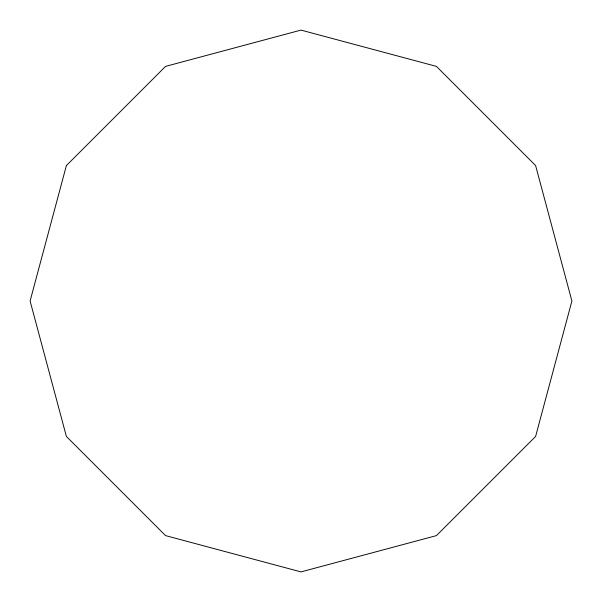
<?xml version="1.0" encoding="UTF-8"?>
<svg xmlns="http://www.w3.org/2000/svg" width="602" height="602" viewBox="0 0 602 602"><rect width="100%" height="100%" fill="white"/><g stroke="black" fill="none" stroke-linecap="round" stroke-linejoin="round"><path stroke-width="0.9" d="M66.393 165.55L30.1 301L66.393 436.45L165.55 535.607L301 571.9L436.45 535.607L535.607 436.45L571.9 301L535.607 165.55L436.45 66.393L301 30.1L165.55 66.393L66.393 165.55"/></g></svg>
